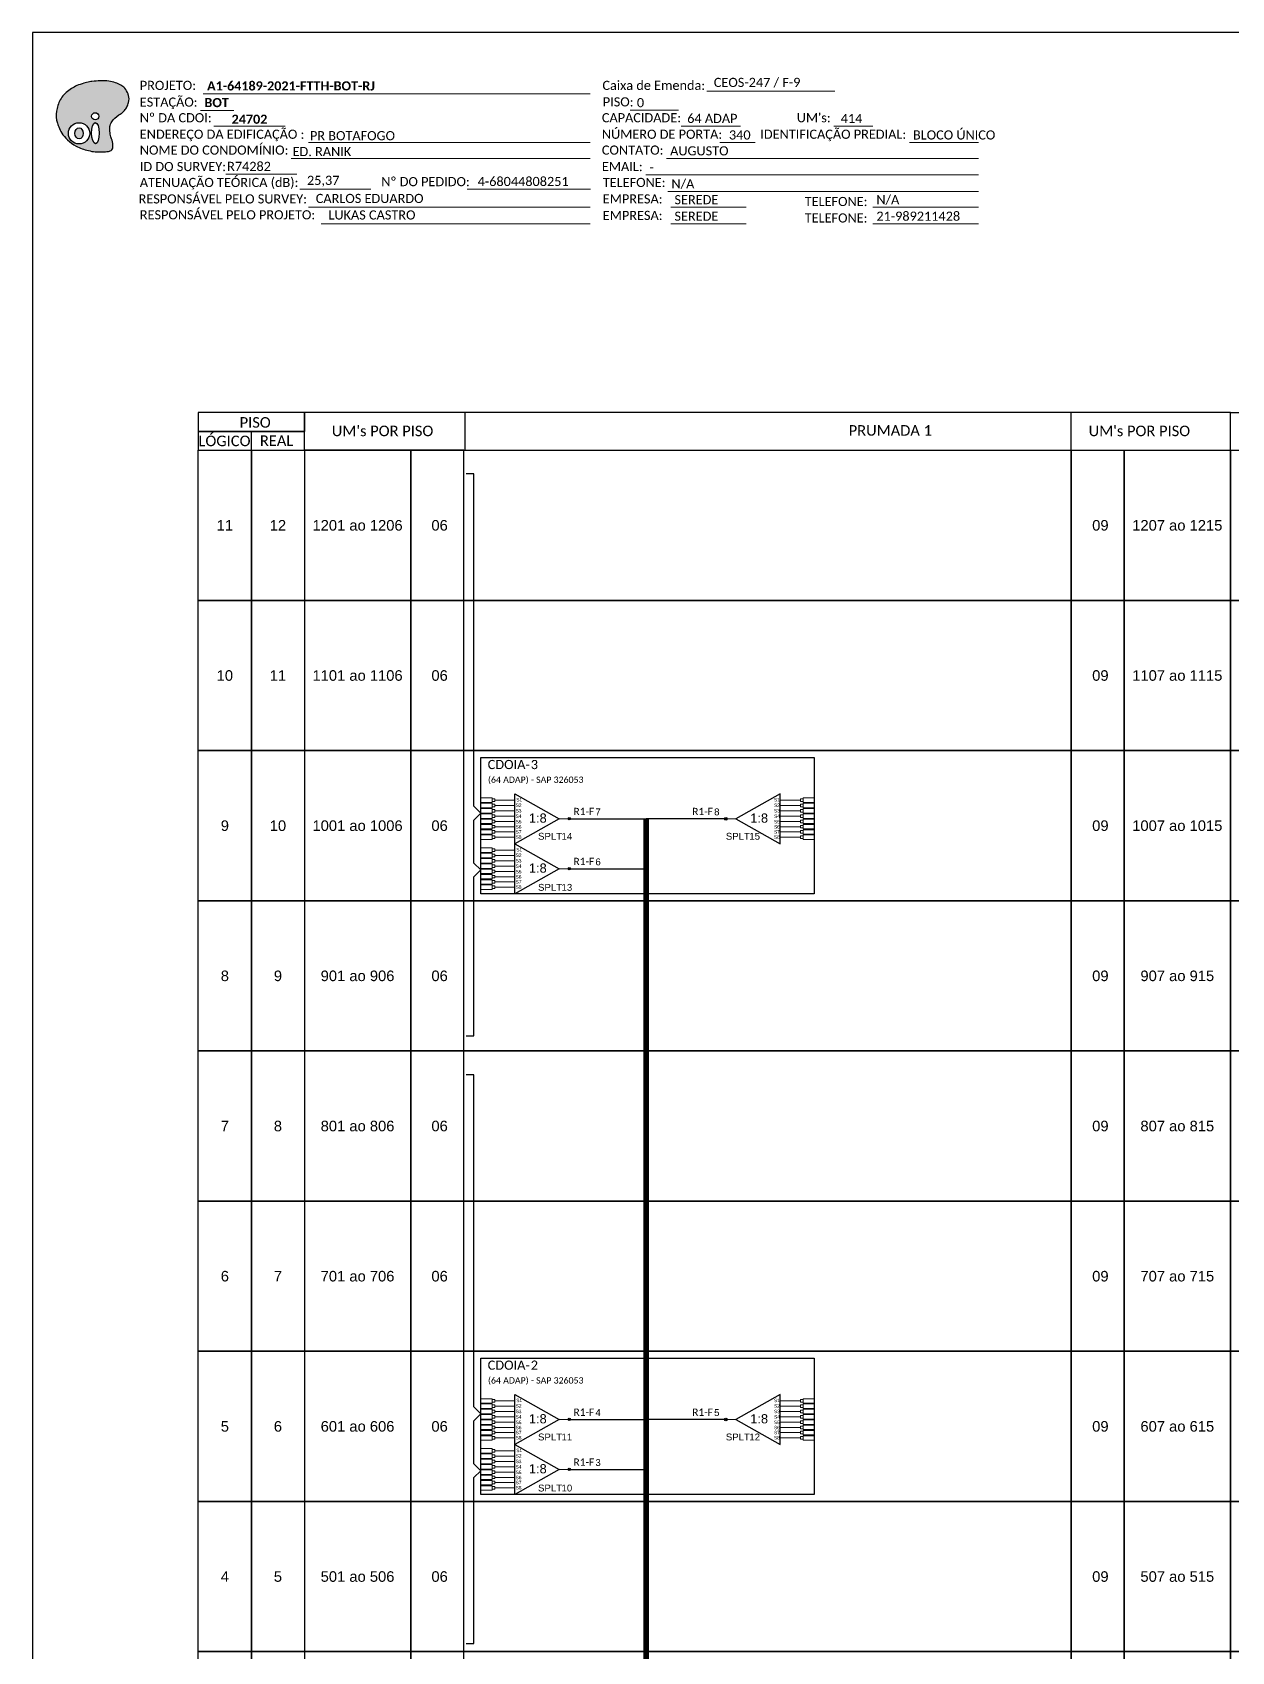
# Model space of a CAD drawing. Extents: x -89 to 2536, y 705 to 1299.
# Drawn here: x 1697 to 1932.3, y 981.3 to 1299 of the extents above; entities that cross this region are included whole.
import ezdxf
from ezdxf.enums import TextEntityAlignment as Align

# ---------------------------------------------------------------- set-up
doc = ezdxf.new("R2010")
doc.units = 0
doc.styles.add('ARIAL', font='arial.ttf')
doc.styles.add('WMF-Calibri0', font='calibri.ttf')
doc.styles.add('WMF-Calibri1', font='calibrib.ttf')

# ---------------------------------------------------------------- blocks, each defined once
blk = doc.blocks.new('SPLT_1-8_SC-APC_ESQ')
at = {"color": 3, "lineweight": 0}
for points in [[(2.41, -3.02), (0, -3.02)], [(2.41, -3.02), (2.41, -4)], [(2.99, -3.51), (7.37, -3.51)], [(2.41, -4), (0, -4)], [(2.41, -4.17), (0, -4.17)], [(2.41, -5.16), (0, -5.16)], [(2.41, -5.32), (0, -5.32)], [(2.41, -6.31), (0, -6.31)], [(2.41, -6.48), (0, -6.48)], [(2.41, -4.17), (2.41, -5.16)], [(2.41, -5.32), (2.41, -6.31)], [(2.41, -6.48), (2.41, -7.46)], [(7.37, -4.66), (2.99, -4.66)], [(7.37, -5.82), (2.99, -5.82)], [(7.37, -6.97), (2.99, -6.97)], [(2.41, -7.46), (0, -7.46)], [(2.41, -7.63), (0, -7.63)], [(2.41, -8.62), (0, -8.62)], [(2.41, -8.78), (0, -8.78)], [(2.41, -9.77), (0, -9.77)], [(2.41, -9.94), (0, -9.94)], [(2.41, -7.63), (2.41, -8.62)], [(2.41, -8.78), (2.41, -9.77)], [(2.41, -9.94), (2.41, -10.92)], [(7.37, -8.12), (2.99, -8.12)], [(7.37, -9.28), (2.99, -9.28)], [(7.37, -10.43), (2.99, -10.43)], [(2.41, -10.92), (0, -10.92)], [(2.41, -11.09), (0, -11.09)], [(2.41, -12.08), (0, -12.08)], [(2.41, -11.09), (2.41, -12.08)], [(7.37, -11.58), (2.99, -11.58)]]:
    blk.add_lwpolyline(points, dxfattribs=at)
for points in [[(2.99, -3.22), (2.41, -3.22), (2.41, -3.8), (2.99, -3.8)], [(2.99, -4.38), (2.41, -4.38), (2.41, -4.95), (2.99, -4.95)], [(2.99, -5.53), (2.41, -5.53), (2.41, -6.1), (2.99, -6.1)], [(2.99, -6.68), (2.41, -6.68), (2.41, -7.26), (2.99, -7.26)], [(2.99, -7.84), (2.41, -7.84), (2.41, -8.41), (2.99, -8.41)], [(2.99, -8.99), (2.41, -8.99), (2.41, -9.56), (2.99, -9.56)], [(2.99, -10.14), (2.41, -10.14), (2.41, -10.72), (2.99, -10.72)], [(2.99, -11.3), (2.41, -11.3), (2.41, -11.87), (2.99, -11.87)]]:
    blk.add_lwpolyline(points, close=True, dxfattribs=at)
at = {"color": 1}
blk.add_lwpolyline([(7.37, -2.1), (17.04, -7.55), (7.37, -13), (7.37, -2.1)], dxfattribs=at)
at = {"color": 1, "lineweight": 0}
blk.add_lwpolyline([(17.04, -7.55), (19.26, -7.55)], dxfattribs=at)
at = {"color": 1, "style": 'ARIAL'}
for s, height, p in [('S1', 0.75, (7.7, -3.78)), ('S3', 0.75, (7.55, -6.18)), ('S4', 0.75, (7.55, -7.36)), ('S2', 0.75, (7.56, -4.97)), ('1:8', 2, (10.45, -8.4)), ('S5', 0.75, (7.55, -8.57)), ('S6', 0.75, (7.55, -9.69)), ('S7', 0.75, (7.55, -10.78)), ('S8', 0.75, (7.55, -11.9))]:
    blk.add_text(s, height=height, dxfattribs=at).set_placement(p)
blk = doc.blocks.new('SPLT_1-8_SC-APC')
at = {"color": 1}
blk.add_lwpolyline([(-7.37, -2.1), (-17.04, -7.55), (-7.37, -13), (-7.37, -2.1)], dxfattribs=at)
at = {"color": 3, "lineweight": 0}
for points in [[(-2.99, -3.51), (-7.37, -3.51)], [(-2.41, -3.02), (-2.41, -4)], [(-2.41, -3.02), (0, -3.02)], [(-7.37, -4.66), (-2.99, -4.66)], [(-7.37, -5.82), (-2.99, -5.82)], [(-7.37, -6.97), (-2.99, -6.97)], [(-2.41, -4), (0, -4)], [(-2.41, -4.17), (-2.41, -5.16)], [(-2.41, -4.17), (0, -4.17)], [(-2.41, -5.16), (0, -5.16)], [(-2.41, -5.32), (-2.41, -6.31)], [(-2.41, -5.32), (0, -5.32)], [(-2.41, -6.31), (0, -6.31)], [(-2.41, -6.48), (-2.41, -7.46)], [(-2.41, -6.48), (0, -6.48)], [(-7.37, -8.12), (-2.99, -8.12)], [(-7.37, -9.28), (-2.99, -9.28)], [(-7.37, -10.43), (-2.99, -10.43)], [(-2.41, -7.46), (0, -7.46)], [(-2.41, -7.63), (-2.41, -8.62)], [(-2.41, -7.63), (0, -7.63)], [(-2.41, -8.62), (0, -8.62)], [(-2.41, -8.78), (-2.41, -9.77)], [(-2.41, -8.78), (0, -8.78)], [(-2.41, -9.77), (0, -9.77)], [(-2.41, -9.94), (-2.41, -10.92)], [(-2.41, -9.94), (0, -9.94)], [(-7.37, -11.58), (-2.99, -11.58)], [(-2.41, -10.92), (0, -10.92)], [(-2.41, -11.09), (-2.41, -12.08)], [(-2.41, -11.09), (0, -11.09)], [(-2.41, -12.08), (0, -12.08)]]:
    blk.add_lwpolyline(points, dxfattribs=at)
for points in [[(-2.99, -3.22), (-2.41, -3.22), (-2.41, -3.8), (-2.99, -3.8)], [(-2.99, -4.38), (-2.41, -4.38), (-2.41, -4.95), (-2.99, -4.95)], [(-2.99, -5.53), (-2.41, -5.53), (-2.41, -6.1), (-2.99, -6.1)], [(-2.99, -6.68), (-2.41, -6.68), (-2.41, -7.26), (-2.99, -7.26)], [(-2.99, -7.84), (-2.41, -7.84), (-2.41, -8.41), (-2.99, -8.41)], [(-2.99, -8.99), (-2.41, -8.99), (-2.41, -9.56), (-2.99, -9.56)], [(-2.99, -10.14), (-2.41, -10.14), (-2.41, -10.72), (-2.99, -10.72)], [(-2.99, -11.3), (-2.41, -11.3), (-2.41, -11.87), (-2.99, -11.87)]]:
    blk.add_lwpolyline(points, close=True, dxfattribs=at)
at = {"color": 1, "lineweight": 0}
blk.add_lwpolyline([(-17.04, -7.55), (-19.26, -7.55)], dxfattribs=at)
at = {"color": 1, "style": 'ARIAL'}
for s, height, p in [('S1', 0.75, (-8.74, -3.78)), ('1:8', 2, (-13.91, -8.4)), ('S2', 0.75, (-8.74, -4.97)), ('S3', 0.75, (-8.74, -6.18)), ('S4', 0.75, (-8.74, -7.36)), ('S5', 0.75, (-8.74, -8.57)), ('S6', 0.75, (-8.74, -9.69)), ('S7', 0.75, (-8.74, -10.78)), ('S8', 0.75, (-8.74, -11.9))]:
    blk.add_text(s, height=height, dxfattribs=at).set_placement(p)
blk = doc.blocks.new('OI')
h = blk.add_hatch(color=40)
edge = h.paths.add_edge_path()
edge.add_spline(control_points=[(4.35, -0.67), (3.92, -0.99), (3.26, -1.5), (2.81, -2.59), (2.9, -3.5), (3.06, -4.27), (3.31, -4.85), (3.37, -5.39), (3.4, -5.88), (3.2, -6.4), (2.54, -6.61), (1.65, -6.63), (0.55, -6.67), (-0.56, -6.42), (-1.61, -6.14), (-2.77, -5.61), (-3.92, -4.77), (-4.89, -3.7), (-5.34, -2.65), (-5.6, -1.94), (-5.85, -0.96), (-5.71, 0.47), (-5.1, 2.02), (-4.14, 3.02), (-3.3, 3.61), (-2.37, 4.16), (-1.36, 4.44), (-0.56, 4.7), (0.79, 4.85), (2.24, 4.97), (3.79, 4.57), (4.67, 4.21), (5.44, 3.65), (5.76, 2.99), (6.03, 2.21), (6.01, 1.46), (5.72, 0.64), (5.31, 0.08), (4.88, -0.38), (4.51, -0.55), (4.35, -0.67)], knot_values=[0, 0, 0, 0, 1.60434, 2.417191, 3.427595, 4.282808, 4.776746, 5.304182, 5.888771, 6.258406, 6.858137, 7.79129, 8.986195, 10.124242, 11.187857, 12.242908, 13.953784, 15.414161, 16.515391, 17.349188, 17.675853, 19.552021, 21.515531, 22.568638, 23.63245, 24.621084, 25.782718, 26.745347, 27.142653, 29.870543, 31.004649, 31.921532, 32.709589, 33.801391, 34.042471, 35.192333, 35.971461, 36.628871, 37.254359, 37.836911, 37.836911, 37.836911, 37.836911], degree=3, periodic=0)
h.paths.add_polyline_path([(1.13, -0.87, -1), (-0.04, -0.87, -1)], flags=16)
edge = h.paths.add_edge_path(flags=16)
edge.add_ellipse((0.56, -3.59), major_axis=(-0.02, 1.71), ratio=0.361305, start_angle=0, end_angle=360)
h.paths.add_polyline_path([(-0.36, -3.62, -1), (-3.8, -3.62, -1)], flags=16)
edge = h.paths.add_edge_path(flags=0)
edge.add_ellipse((-2.08, -3.62), major_axis=(0, 0.885), ratio=0.758294, start_angle=0, end_angle=360)
at = {"color": 40}
for centre, radius in [((-2.08, -3.62), 1.72), ((0.54, -0.87), 0.587)]:
    blk.add_circle(centre, radius, dxfattribs=at)
blk.add_ellipse((0.56, -3.59), major_axis=(-0.02, 1.71), ratio=0.361305, dxfattribs=at)
blk.add_ellipse((-2.08, -3.62), major_axis=(0, 0.885), ratio=0.758294, start_param=-3.141592653589792, end_param=3.141592653589792, dxfattribs=at)
at = {"color": 40, "start_tangent": (-0.800898, -0.598801), "end_tangent": (-0.800898, -0.598801)}
blk.add_spline([(4.35, -0.67), (3.2, -1.78), (2.9, -2.54), (2.92, -3.55), (3.12, -4.38), (3.28, -4.85), (3.37, -5.37), (3.35, -5.95), (3.2, -6.29), (2.66, -6.55), (1.73, -6.63), (0.54, -6.62), (-0.58, -6.41), (-1.6, -6.11), (-2.56, -5.67), (-3.95, -4.67), (-4.89, -3.56), (-5.37, -2.56), (-5.64, -1.78), (-5.72, -1.46), (-5.63, 0.42), (-4.84, 2.22), (-4.13, 2.99), (-3.27, 3.62), (-2.4, 4.09), (-1.3, 4.47), (-0.37, 4.72), (0.02, 4.77), (2.75, 4.8), (3.85, 4.53), (4.69, 4.16), (5.31, 3.68), (5.85, 2.73), (5.93, 2.5), (5.94, 1.35), (5.67, 0.62), (5.29, 0.08), (4.84, -0.36), (4.35, -0.67)], degree=3, dxfattribs=at)
blk = doc.blocks.new('CARIMBO')
at = {"color": 7, "lineweight": 0}
for points in [[(35.66, -16.79), (111.64, -16.79)], [(134.48, -16.3), (159.61, -16.3)], [(35.15, -20.06), (41.7, -20.06)], [(119.43, -20.02), (128.92, -20.02)], [(37.81, -23.14), (51.75, -23.14)], [(129.48, -23.14), (141.1, -23.14)], [(159.42, -23.14), (167.09, -23.14)], [(56.38, -26.37), (111.64, -26.37)], [(137.07, -26.37), (144.01, -26.37)], [(174.24, -26.37), (187.8, -26.37)], [(52.97, -29.48), (111.64, -29.48)], [(126.6, -29.48), (187.83, -29.48)], [(40.13, -32.55), (54.07, -32.55)], [(122.56, -32.72), (187.83, -32.72)], [(54.67, -35.52), (68.61, -35.52)], [(126.84, -35.96), (187.83, -35.96)], [(56.38, -39.07), (111.64, -39.07)], [(127.45, -39.07), (142.25, -39.07)], [(167.06, -39.07), (187.83, -39.07)], [(58.87, -42.31), (111.64, -42.31)], [(127.45, -42.31), (142.25, -42.31)], [(167.06, -42.31), (187.83, -42.31)]]:
    blk.add_lwpolyline(points, dxfattribs=at)
at = {"color": 7, "xscale": 1.213923925163967, "yscale": 1.213923925163967, "zscale": 1.213923925163967, "rotation": 0.1532896023949059}
blk.add_blockref('OI', (13.86, -20.16), dxfattribs=at)
at = {"color": 7, "lineweight": 0, "style": 'WMF-Calibri0'}
for s, height, p in [('PROJETO:', 1.793, (23.26, -16.04)), ('Caixa de Emenda:', 1.7927, (114.02, -16.04)), ('ESTAÇÃO:', 1.793, (23.26, -19.32)), ('PISO:', 1.793, (114.09, -19.28)), ('Nº DA CDOI:', 1.7927, (23.26, -22.39)), ('CAPACIDADE:', 1.7927, (113.91, -22.39)), ("UM's:", 1.793, (152.15, -22.39)), ('ENDEREÇO DA EDIFICAÇÃO :', 1.7927, (23.26, -25.63)), ('NÚMERO DE PORTA:', 1.7927, (113.91, -25.63)), ('IDENTIFICAÇÃO PREDIAL:', 1.7927, (144.99, -25.63)), ('NOME DO CONDOMÍNIO:', 1.7927, (23.26, -28.74)), ('CONTATO:', 1.793, (113.91, -28.74)), ('ID DO SURVEY:', 1.7927, (23.26, -31.97)), ('EMAIL:', 1.793, (113.91, -31.97)), ('ATENUAÇÃO TEÓRICA (dB):', 1.7927, (23.26, -35.09)), ('TELEFONE:', 1.793, (114.09, -35.09)), ('RESPONSÁVEL PELO SURVEY:', 1.7927, (23.02, -38.32)), ('EMPRESA:', 1.793, (114.09, -38.32)), ('TELEFONE:', 1.793, (153.7, -38.83)), ('RESPONSÁVEL PELO PROJETO:', 1.7927, (23.26, -41.44)), ('EMPRESA:', 1.793, (114.09, -41.56)), ('TELEFONE:', 1.793, (153.7, -42.06))]:
    blk.add_text(s, height=height, dxfattribs=at).set_placement(p)
at = {"color": 7, "lineweight": 0, "flags": 8}
for tag, p, style in [('PROJ', (36.46, -16.13), 'WMF-Calibri1'), ('CEOS-XX', (135.87, -15.46), 'WMF-Calibri0'), ('EST', (35.94, -19.41), 'WMF-Calibri1'), ('PISO_PTR', (120.78, -19.42), 'WMF-Calibri0'), ('CAPAC.', (130.66, -22.52), 'WMF-Calibri0'), ("UC'S", (160.78, -22.54), 'WMF-Calibri0'), ('LOGRADOURO', (56.65, -25.91), 'WMF-Calibri0'), ('N°', (138.85, -25.77), 'WMF-Calibri0'), ('N°PREDIO', (174.94, -25.77), 'WMF-Calibri0'), ('NOME_DO_COND.', (53.23, -29.02), 'WMF-Calibri0'), ('NOME_DO_CONTATO', (127.3, -28.89), 'WMF-Calibri0'), ('_ID_', (40.39, -31.94), 'WMF-Calibri0'), ('EMAIL', (123.26, -32.12), 'WMF-Calibri0'), ('O_POTEN', (56.06, -34.68), 'WMF-Calibri0'), ('TELEFONE', (127.55, -35.36), 'WMF-Calibri0'), ('RES_SURVEY', (57.78, -38.23), 'WMF-Calibri0'), ('EMP_RESP_SURVEY', (128.16, -38.47), 'WMF-Calibri0'), ('CONT_RESP_SURVEY', (167.76, -38.47), 'WMF-Calibri0'), ('RES_PROJ', (60.27, -41.47), 'WMF-Calibri0'), ('EMP_RESP_PROJ', (128.16, -41.71), 'WMF-Calibri0'), ('CONT_RESP_PROJ', (167.76, -41.71), 'WMF-Calibri0')]:
    blk.add_attdef(tag, p, '', height=1.79, dxfattribs=dict(at, style=style))
at = {"color": 7, "lineweight": 0, "style": 'WMF-Calibri1', "flags": 8}
blk.add_attdef("N° CDO'S", text='', height=1.79, dxfattribs=at).set_placement((44.78, -22.68), align=Align.CENTER)

msp = doc.modelspace()

# ---------------------------------------------------------------- hatches: boundary and pattern name
h = msp.add_hatch(color=3)
h.dxf.hatch_style = 1
edge = h.paths.add_edge_path()
edge.add_arc((1802.33, 1144.7), 0.231, 0, 360)
h = msp.add_hatch(color=3)
h.dxf.hatch_style = 1
edge = h.paths.add_edge_path()
edge.add_arc((1833.02, 1144.7), 0.254, 0, 360)
h = msp.add_hatch(color=3)
h.dxf.hatch_style = 1
edge = h.paths.add_edge_path()
edge.add_arc((1802.33, 1134.9), 0.231, 0, 360)
h = msp.add_hatch(color=3)
h.dxf.hatch_style = 1
edge = h.paths.add_edge_path()
edge.add_arc((1802.33, 1026.83), 0.231, 0, 360)
h = msp.add_hatch(color=3)
h.dxf.hatch_style = 1
edge = h.paths.add_edge_path()
edge.add_arc((1833.02, 1026.83), 0.254, 0, 360)
h = msp.add_hatch(color=3)
h.dxf.hatch_style = 1
edge = h.paths.add_edge_path()
edge.add_arc((1802.33, 1017.02), 0.231, 0, 360)

# ---------------------------------------------------------------- linework, layer by layer
for points in [[(1697, 705.02), (2535.56, 705.02), (2535.56, 1299.02), (1697, 1299.02), (1697, 705.02)], [(1750.38, 1217.02), (1932.02, 1217.02), (1932.02, 1224.42), (1750.38, 1224.42), (1750.38, 1224.42), (1750.38, 1220.72)], [(1781.93, 1217.02), (1781.93, 1224.42)], [(1900.76, 1217.02), (1900.76, 1224.42)], [(1739.96, 1217.02), (1739.96, 1220.72)]]:
    msp.add_lwpolyline(points)
at = {"color": 7, "lineweight": 0}
msp.add_lwpolyline([(1782.31, 1268.26), (1806.46, 1268.26)], dxfattribs=at)
for points in [[(1729.55, 1220.72), (1750.38, 1220.72), (1750.38, 1224.42), (1729.55, 1224.42)], [(1729.55, 1217.02), (1750.38, 1217.02), (1750.38, 1220.72), (1729.55, 1220.72)], [(1729.55, 1217.02), (1739.96, 1217.02), (1739.96, 1187.55), (1729.55, 1187.55)], [(1739.96, 1217.02), (1750.38, 1217.02), (1750.38, 1187.55), (1739.96, 1187.55)], [(1771.21, 1217.02), (1750.38, 1217.02), (1750.38, 1187.55), (1771.21, 1187.55)], [(1781.63, 1217.02), (1771.21, 1217.02), (1771.21, 1187.55), (1781.63, 1187.55)], [(1781.63, 1217.02), (1900.78, 1217.02), (1900.78, 1187.55), (1781.63, 1187.55)], [(1900.78, 1217.02), (1911.19, 1217.02), (1911.19, 1187.55), (1900.78, 1187.55)], [(1911.19, 1217.02), (1932.02, 1217.02), (1932.02, 1187.55), (1911.19, 1187.55)], [(1932.02, 1217.02), (2051.18, 1217.02), (2051.18, 1187.55), (1932.02, 1187.55)], [(1729.55, 1187.55), (1739.96, 1187.55), (1739.96, 1158.08), (1729.55, 1158.08)], [(1739.96, 1187.55), (1750.38, 1187.55), (1750.38, 1158.08), (1739.96, 1158.08)], [(1739.96, 1187.55), (1750.38, 1187.55), (1750.38, 1158.08), (1739.96, 1158.08)], [(1771.21, 1187.55), (1750.38, 1187.55), (1750.38, 1158.08), (1771.21, 1158.08)], [(1781.63, 1187.55), (1771.21, 1187.55), (1771.21, 1158.08), (1781.63, 1158.08)], [(1781.63, 1187.55), (1900.78, 1187.55), (1900.78, 1158.08), (1781.63, 1158.08)], [(1900.78, 1187.55), (1911.19, 1187.55), (1911.19, 1158.08), (1900.78, 1158.08)], [(1911.19, 1187.55), (1932.02, 1187.55), (1932.02, 1158.08), (1911.19, 1158.08)], [(1932.02, 1187.55), (2051.18, 1187.55), (2051.18, 1158.08), (1932.02, 1158.08)], [(1729.55, 1158.08), (1739.96, 1158.08), (1739.96, 1128.61), (1729.55, 1128.61)], [(1739.96, 1158.08), (1750.38, 1158.08), (1750.38, 1128.61), (1739.96, 1128.61)], [(1739.96, 1158.08), (1750.38, 1158.08), (1750.38, 1128.61), (1739.96, 1128.61)], [(1771.21, 1158.08), (1750.38, 1158.08), (1750.38, 1128.61), (1771.21, 1128.61)], [(1781.63, 1158.08), (1771.21, 1158.08), (1771.21, 1128.61), (1781.63, 1128.61)], [(1781.63, 1158.08), (1900.78, 1158.08), (1900.78, 1128.61), (1781.63, 1128.61)], [(1900.78, 1158.08), (1911.19, 1158.08), (1911.19, 1128.61), (1900.78, 1128.61)], [(1911.19, 1158.08), (1932.02, 1158.08), (1932.02, 1128.61), (1911.19, 1128.61)], [(1932.02, 1158.08), (2051.18, 1158.08), (2051.18, 1128.61), (1932.02, 1128.61)], [(1729.55, 1128.61), (1739.96, 1128.61), (1739.96, 1099.14), (1729.55, 1099.14)], [(1739.96, 1128.61), (1750.38, 1128.61), (1750.38, 1099.14), (1739.96, 1099.14)], [(1739.96, 1128.61), (1750.38, 1128.61), (1750.38, 1099.14), (1739.96, 1099.14)], [(1771.21, 1128.61), (1750.38, 1128.61), (1750.38, 1099.14), (1771.21, 1099.14)], [(1781.63, 1128.61), (1771.21, 1128.61), (1771.21, 1099.14), (1781.63, 1099.14)], [(1781.63, 1128.61), (1900.78, 1128.61), (1900.78, 1099.14), (1781.63, 1099.14)], [(1900.78, 1128.61), (1911.19, 1128.61), (1911.19, 1099.14), (1900.78, 1099.14)], [(1911.19, 1128.61), (1932.02, 1128.61), (1932.02, 1099.14), (1911.19, 1099.14)], [(1932.02, 1128.61), (2051.18, 1128.61), (2051.18, 1099.14), (1932.02, 1099.14)], [(1729.55, 1099.14), (1739.96, 1099.14), (1739.96, 1069.67), (1729.55, 1069.67)], [(1739.96, 1099.14), (1750.38, 1099.14), (1750.38, 1069.67), (1739.96, 1069.67)], [(1739.96, 1099.14), (1750.38, 1099.14), (1750.38, 1069.67), (1739.96, 1069.67)], [(1771.21, 1099.14), (1750.38, 1099.14), (1750.38, 1069.67), (1771.21, 1069.67)], [(1781.63, 1099.14), (1771.21, 1099.14), (1771.21, 1069.67), (1781.63, 1069.67)], [(1781.63, 1099.14), (1900.78, 1099.14), (1900.78, 1069.67), (1781.63, 1069.67)], [(1900.78, 1099.14), (1911.19, 1099.14), (1911.19, 1069.67), (1900.78, 1069.67)], [(1911.19, 1099.14), (1932.02, 1099.14), (1932.02, 1069.67), (1911.19, 1069.67)], [(1932.02, 1099.14), (2051.18, 1099.14), (2051.18, 1069.67), (1932.02, 1069.67)], [(1729.55, 1069.67), (1739.96, 1069.67), (1739.96, 1040.2), (1729.55, 1040.2)], [(1739.96, 1069.67), (1750.38, 1069.67), (1750.38, 1040.2), (1739.96, 1040.2)], [(1739.96, 1069.67), (1750.38, 1069.67), (1750.38, 1040.2), (1739.96, 1040.2)], [(1771.21, 1069.67), (1750.38, 1069.67), (1750.38, 1040.2), (1771.21, 1040.2)], [(1781.63, 1069.67), (1771.21, 1069.67), (1771.21, 1040.2), (1781.63, 1040.2)], [(1781.63, 1069.67), (1900.78, 1069.67), (1900.78, 1040.2), (1781.63, 1040.2)], [(1900.78, 1069.67), (1911.19, 1069.67), (1911.19, 1040.2), (1900.78, 1040.2)], [(1911.19, 1069.67), (1932.02, 1069.67), (1932.02, 1040.2), (1911.19, 1040.2)], [(1932.02, 1069.67), (2051.18, 1069.67), (2051.18, 1040.2), (1932.02, 1040.2)], [(1729.55, 1040.2), (1739.96, 1040.2), (1739.96, 1010.73), (1729.55, 1010.73)], [(1739.96, 1040.2), (1750.38, 1040.2), (1750.38, 1010.73), (1739.96, 1010.73)], [(1739.96, 1040.2), (1750.38, 1040.2), (1750.38, 1010.73), (1739.96, 1010.73)], [(1771.21, 1040.2), (1750.38, 1040.2), (1750.38, 1010.73), (1771.21, 1010.73)], [(1781.63, 1040.2), (1771.21, 1040.2), (1771.21, 1010.73), (1781.63, 1010.73)], [(1781.63, 1040.2), (1900.78, 1040.2), (1900.78, 1010.73), (1781.63, 1010.73)], [(1900.78, 1040.2), (1911.19, 1040.2), (1911.19, 1010.73), (1900.78, 1010.73)], [(1911.19, 1040.2), (1932.02, 1040.2), (1932.02, 1010.73), (1911.19, 1010.73)], [(1932.02, 1040.2), (2051.18, 1040.2), (2051.18, 1010.73), (1932.02, 1010.73)], [(1729.55, 1010.73), (1739.96, 1010.73), (1739.96, 981.27), (1729.55, 981.27)], [(1739.96, 1010.73), (1750.38, 1010.73), (1750.38, 981.27), (1739.96, 981.27)], [(1739.96, 1010.73), (1750.38, 1010.73), (1750.38, 981.27), (1739.96, 981.27)], [(1771.21, 1010.73), (1750.38, 1010.73), (1750.38, 981.27), (1771.21, 981.27)], [(1781.63, 1010.73), (1771.21, 1010.73), (1771.21, 981.27), (1781.63, 981.27)], [(1781.63, 1010.73), (1900.78, 1010.73), (1900.78, 981.27), (1781.63, 981.27)], [(1900.78, 1010.73), (1911.19, 1010.73), (1911.19, 981.27), (1900.78, 981.27)], [(1911.19, 1010.73), (1932.02, 1010.73), (1932.02, 981.27), (1911.19, 981.27)], [(1932.02, 1010.73), (2051.18, 1010.73), (2051.18, 981.27), (1932.02, 981.27)], [(1729.55, 981.27), (1739.96, 981.27), (1739.96, 951.8), (1729.55, 951.8)], [(1739.96, 981.27), (1750.38, 981.27), (1750.38, 951.8), (1739.96, 951.8)], [(1771.21, 981.27), (1750.38, 981.27), (1750.38, 951.8), (1771.21, 951.8)], [(1781.63, 981.27), (1771.21, 981.27), (1771.21, 951.8), (1781.63, 951.8)], [(1781.63, 981.27), (1900.78, 981.27), (1900.78, 951.8), (1781.63, 951.8)], [(1900.78, 981.27), (1911.19, 981.27), (1911.19, 951.8), (1900.78, 951.8)], [(1911.19, 981.27), (1932.02, 981.27), (1932.02, 951.8), (1911.19, 951.8)], [(1932.02, 981.27), (2051.18, 981.27), (2051.18, 951.8), (1932.02, 951.8)]]:
    msp.add_lwpolyline(points, close=True)
at = {"color": 7, "ltscale": 0.5}
msp.add_lwpolyline([(1932.02, 1224.42), (2502.37, 1224.42), (2502.37, 1217.02)], dxfattribs=at)
at = {"color": 3}
for points in [[(1782.1, 1102.12), (1783.59, 1102.12), (1783.59, 1128.2), (1783.59, 1128.2), (1783.59, 1133.29), (1785, 1134.65), (1783.59, 1136.01), (1783.59, 1139.36), (1783.59, 1139.36), (1783.59, 1144.46), (1785, 1145.82), (1783.59, 1147.17), (1783.59, 1212.37), (1782.1, 1212.37)], [(1782.1, 982.87), (1783.59, 982.87), (1783.59, 1010.32), (1783.59, 1010.32), (1783.59, 1015.42), (1785, 1016.77), (1783.59, 1018.13), (1783.59, 1021.49), (1783.59, 1021.49), (1783.59, 1026.58), (1785, 1027.94), (1783.59, 1029.3), (1783.59, 1094.47), (1782.1, 1094.47)]]:
    msp.add_lwpolyline(points, dxfattribs=at)
at = {"color": 1}
for points in [[(1785, 1156.7), (1850.35, 1156.7), (1850.35, 1129.99), (1785, 1129.99)], [(1785, 1038.82), (1850.35, 1038.82), (1850.35, 1012.12), (1785, 1012.12)]]:
    msp.add_lwpolyline(points, close=True, dxfattribs=at)
for points in [[(1850.35, 1129.99), (1850.35, 1129.99), (1850.35, 1129.99), (1785, 1129.99), (1785, 1151.5), (1785, 1151.5)], [(1850.35, 1012.12), (1850.35, 1012.12), (1850.35, 1012.12), (1785, 1012.12), (1785, 1033.62), (1785, 1033.62)]]:
    msp.add_lwpolyline(points, dxfattribs=at)
at = {"color": 5}
for points in [[(1802.33, 1144.7), (1817.41, 1144.7)], [(1833.02, 1144.7), (1817.41, 1144.7)], [(1802.33, 1134.9), (1817.41, 1134.9)], [(1802.33, 1026.83), (1817.41, 1026.83)], [(1833.02, 1026.83), (1817.41, 1026.83)], [(1802.33, 1017.02), (1817.41, 1017.02)]]:
    msp.add_lwpolyline(points, dxfattribs=at)
msp.add_lwpolyline([(2045.86, 856.24, 1.22, 1.22, 0), (2045.86, 865.42, 1.22, 1.22, 0), (1817.41, 865.42, 1.22, 1.22, 0), (1817.41, 894.96, 1.12, 1.12, 0), (1817.41, 894.95, 1.12, 1.12, 0), (1817.41, 925.27, 1.12, 1.12, 0), (1817.41, 925.27, 1.12, 1.12, 0), (1817.41, 1144.7, 0, 0, 0)], format="xyseb", dxfattribs=at)
at = {"color": 3}
for centre, radius in [((1802.33, 1144.7), 0.231), ((1833.02, 1144.7), 0.254), ((1802.33, 1134.9), 0.231), ((1802.33, 1026.83), 0.231), ((1833.02, 1026.83), 0.254), ((1802.33, 1017.02), 0.231)]:
    msp.add_circle(centre, radius, dxfattribs=at)

# ---------------------------------------------------------------- block references
ref = msp.add_blockref('CARIMBO', (1694.81, 1303.77))
ref.add_attrib('PROJ', 'A1-64189-2021-FTTH-BOT-RJ', (1731.27, 1287.63), dxfattribs={"color": 7, "lineweight": 0, "height": 1.7927, "style": 'WMF-Calibri1'})
ref.add_attrib('EST', 'BOT', (1730.75, 1284.35), dxfattribs={"color": 7, "lineweight": 0, "height": 1.793, "style": 'WMF-Calibri1'})
ref.add_attrib("N° CDO'S", '24702', dxfattribs={"color": 7, "lineweight": 0, "height": 1.793, "style": 'WMF-Calibri1'}).set_placement((1739.59, 1281.09), align=Align.CENTER)
ref.add_attrib('LOGRADOURO', 'PR BOTAFOGO', (1751.45, 1277.86), dxfattribs={"color": 7, "lineweight": 0, "height": 1.7927, "style": 'WMF-Calibri0'})
ref.add_attrib('NOME_DO_COND.', 'ED. RANIK', (1748.04, 1274.74), dxfattribs={"color": 7, "lineweight": 0, "height": 1.793, "style": 'WMF-Calibri0'})
ref.add_attrib('_ID_', 'R74282', (1735.2, 1271.83), dxfattribs={"color": 7, "lineweight": 0, "height": 1.793, "style": 'WMF-Calibri0'})
ref.add_attrib('O_POTEN', '25,37', (1750.87, 1269.09), dxfattribs={"color": 7, "lineweight": 0, "height": 1.793, "style": 'WMF-Calibri0'})
ref.add_attrib('RES_SURVEY', 'CARLOS EDUARDO', (1752.59, 1265.54), dxfattribs={"color": 7, "lineweight": 0, "height": 1.7927, "style": 'WMF-Calibri0'})
ref.add_attrib('RES_PROJ', 'LUKAS CASTRO', (1755.08, 1262.3), dxfattribs={"color": 7, "lineweight": 0, "height": 1.7927, "style": 'WMF-Calibri0'})
ref.add_attrib('CEOS-XX', 'CEOS-247 / F-9', (1830.68, 1288.31), dxfattribs={"color": 7, "lineweight": 0, "height": 1.7927, "style": 'WMF-Calibri0'})
ref.add_attrib('CAPAC.', '64 ADAP', (1825.46, 1281.25), dxfattribs={"color": 7, "lineweight": 0, "height": 1.793, "style": 'WMF-Calibri0'})
ref.add_attrib("UC'S", '414', (1855.58, 1281.23), dxfattribs={"color": 7, "lineweight": 0, "height": 1.793, "style": 'WMF-Calibri0'})
ref.add_attrib('PISO_PTR', '0', (1815.59, 1284.34), dxfattribs={"color": 7, "lineweight": 0, "height": 1.79, "style": 'WMF-Calibri0'})
ref.add_attrib('N°', '340', (1833.65, 1278), dxfattribs={"color": 7, "lineweight": 0, "height": 1.793, "style": 'WMF-Calibri0'})
ref.add_attrib('N°PREDIO', 'BLOCO ÚNICO', (1869.75, 1278), dxfattribs={"color": 7, "lineweight": 0, "height": 1.7927, "style": 'WMF-Calibri0'})
ref.add_attrib('NOME_DO_CONTATO', 'AUGUSTO', (1822.11, 1274.88), dxfattribs={"color": 7, "lineweight": 0, "height": 1.793, "style": 'WMF-Calibri0'})
ref.add_attrib('EMAIL', '-', (1818.07, 1271.65), dxfattribs={"color": 7, "lineweight": 0, "height": 1.79, "style": 'WMF-Calibri0'})
ref.add_attrib('TELEFONE', 'N/A', (1822.36, 1268.41), dxfattribs={"color": 7, "lineweight": 0, "height": 1.793, "style": 'WMF-Calibri0'})
ref.add_attrib('EMP_RESP_SURVEY', 'SEREDE', (1822.96, 1265.3), dxfattribs={"color": 7, "lineweight": 0, "height": 1.793, "style": 'WMF-Calibri0'})
ref.add_attrib('EMP_RESP_PROJ', 'SEREDE', (1822.96, 1262.06), dxfattribs={"color": 7, "lineweight": 0, "height": 1.793, "style": 'WMF-Calibri0'})
ref.add_attrib('CONT_RESP_SURVEY', 'N/A', (1862.57, 1265.3), dxfattribs={"color": 7, "lineweight": 0, "height": 1.793, "style": 'WMF-Calibri0'})
ref.add_attrib('CONT_RESP_PROJ', '21-989211428', (1862.57, 1262.06), dxfattribs={"color": 7, "lineweight": 0, "height": 1.7927, "style": 'WMF-Calibri0'})
at = {"xscale": 0.9, "yscale": 0.9, "zscale": 0.9}
for p in [(1785, 1151.5), (1785, 1141.69), (1785, 1033.62), (1785, 1023.81)]:
    msp.add_blockref('SPLT_1-8_SC-APC_ESQ', p, dxfattribs=at)
at = {"color": 3, "xscale": 0.9, "yscale": 0.9, "zscale": 0.9}
for p in [(1850.35, 1151.5), (1850.35, 1033.62)]:
    msp.add_blockref('SPLT_1-8_SC-APC', p, dxfattribs=at)

# ---------------------------------------------------------------- texts
at = {"color": 7, "lineweight": 0, "style": 'WMF-Calibri0'}
msp.add_text('Nº DO PEDIDO:', height=1.7927, dxfattribs=at).set_placement((1765.44, 1268.84))
at = {"style": 'WMF-Calibri0'}
for s, p in [('     PISO', (1734.01, 1221.45)), ('  LÓGICO', (1728.13, 1217.82)), ("UM's POR PISO", (1755.74, 1219.78)), ('PRUMADA 1 ', (1857.14, 1219.88)), ("UM's POR PISO", (1904.21, 1219.78)), ('    REAL', (1738.71, 1217.87))]:
    msp.add_text(s, height=2.07, dxfattribs=at).set_placement(p)
at = {"style": 'ARIAL'}
for s, p in [('11', (1734.76, 1202.29)), ('12', (1745.17, 1202.29)), ('1201 ao 1206', (1760.79, 1202.29)), ('06', (1776.89, 1202.29)), ('09', (1906.52, 1202.29)), ('1207 ao 1215', (1921.61, 1202.29)), ('10', (1734.76, 1172.82)), ('11', (1745.17, 1172.82)), ('1101 ao 1106', (1760.79, 1172.82)), ('06', (1776.89, 1172.82)), ('09', (1906.52, 1172.82)), ('1107 ao 1115', (1921.61, 1172.82)), ('9', (1734.76, 1143.35)), ('10', (1745.17, 1143.35)), ('1001 ao 1006', (1760.79, 1143.35)), ('06', (1776.89, 1143.35)), ('09', (1906.52, 1143.35)), ('1007 ao 1015', (1921.61, 1143.35)), ('8', (1734.76, 1113.88)), ('9', (1745.17, 1113.88)), ('901 ao 906', (1760.79, 1113.88)), ('06', (1776.89, 1113.88)), ('09', (1906.52, 1113.88)), ('907 ao 915', (1921.61, 1113.88)), ('7', (1734.76, 1084.41)), ('8', (1745.17, 1084.41)), ('801 ao 806', (1760.79, 1084.41)), ('06', (1776.89, 1084.41)), ('09', (1906.52, 1084.41)), ('807 ao 815', (1921.61, 1084.41)), ('6', (1734.76, 1054.94)), ('7', (1745.17, 1054.94)), ('701 ao 706', (1760.79, 1054.94)), ('06', (1776.89, 1054.94)), ('09', (1906.52, 1054.94)), ('707 ao 715', (1921.61, 1054.94)), ('5', (1734.76, 1025.47)), ('6', (1745.17, 1025.47)), ('601 ao 606', (1760.79, 1025.47)), ('06', (1776.89, 1025.47)), ('09', (1906.52, 1025.47)), ('607 ao 615', (1921.61, 1025.47)), ('4', (1734.76, 996)), ('5', (1745.17, 996)), ('501 ao 506', (1760.79, 996)), ('06', (1776.89, 996)), ('09', (1906.52, 996)), ('507 ao 515', (1921.61, 996))]:
    msp.add_text(s, height=2.07, dxfattribs=at).set_placement(p, align=Align.MIDDLE_CENTER)
at = {"color": 1, "style": 'WMF-Calibri0'}
for p in [(1786.32, 1154.45), (1786.32, 1036.58)]:
    msp.add_text('CDOIA-', height=1.8, dxfattribs=at).set_placement(p)
at = {"color": 7, "style": 'WMF-Calibri0'}
for s, p in [('3', (1794.77, 1154.45)), ('2', (1794.77, 1036.58))]:
    msp.add_text(s, height=1.8, dxfattribs=at).set_placement(p)
at = {"color": 1, "style": 'WMF-Calibri0'}
for p in [(1795.75, 1151.75), (1795.75, 1033.87)]:
    msp.add_text('(64 ADAP) - SAP 326053', height=1.2375, dxfattribs=at).set_placement(p, align=Align.CENTER)
at = {"color": 5, "style": 'WMF-Calibri0'}
for p in [(1803.15, 1145.41), (1826.44, 1145.41), (1803.15, 1135.61), (1803.15, 1027.53), (1826.44, 1027.53), (1803.15, 1017.73)]:
    msp.add_text('R1-F', height=1.44, dxfattribs=at).set_placement(p)
at = {"color": 5, "style": 'ARIAL'}
for s, p in [('7', (1807.98, 1145.38)), ('8', (1831.27, 1145.38)), ('6', (1807.98, 1135.57)), ('4', (1807.98, 1027.5)), ('5', (1831.27, 1027.5)), ('3', (1807.98, 1017.7))]:
    msp.add_text(s, height=1.35, dxfattribs=at).set_placement(p, align=Align.CENTER)
at = {"color": 7, "style": 'ARIAL'}
for s, p in [('SPLT', (1798.56, 1140.59)), ('14', (1801.86, 1140.59)), ('SPLT', (1835.4, 1140.59)), ('15', (1838.7, 1140.59)), ('SPLT', (1798.56, 1130.57)), ('13', (1801.86, 1130.57)), ('SPLT', (1798.56, 1022.71)), ('11', (1801.86, 1022.71)), ('SPLT', (1835.4, 1022.71)), ('12', (1838.7, 1022.71)), ('SPLT', (1798.56, 1012.69)), ('10', (1801.86, 1012.69))]:
    msp.add_text(s, height=1.35, dxfattribs=at).set_placement(p, align=Align.CENTER)
at = {"color": 7, "lineweight": 0, "style": 'WMF-Calibri0', "flags": 8}
msp.add_attdef('4-68044808251', (1784.35, 1268.87), '4-68044808251', height=1.7927, dxfattribs=at)

doc.saveas('drawing.dxf')
